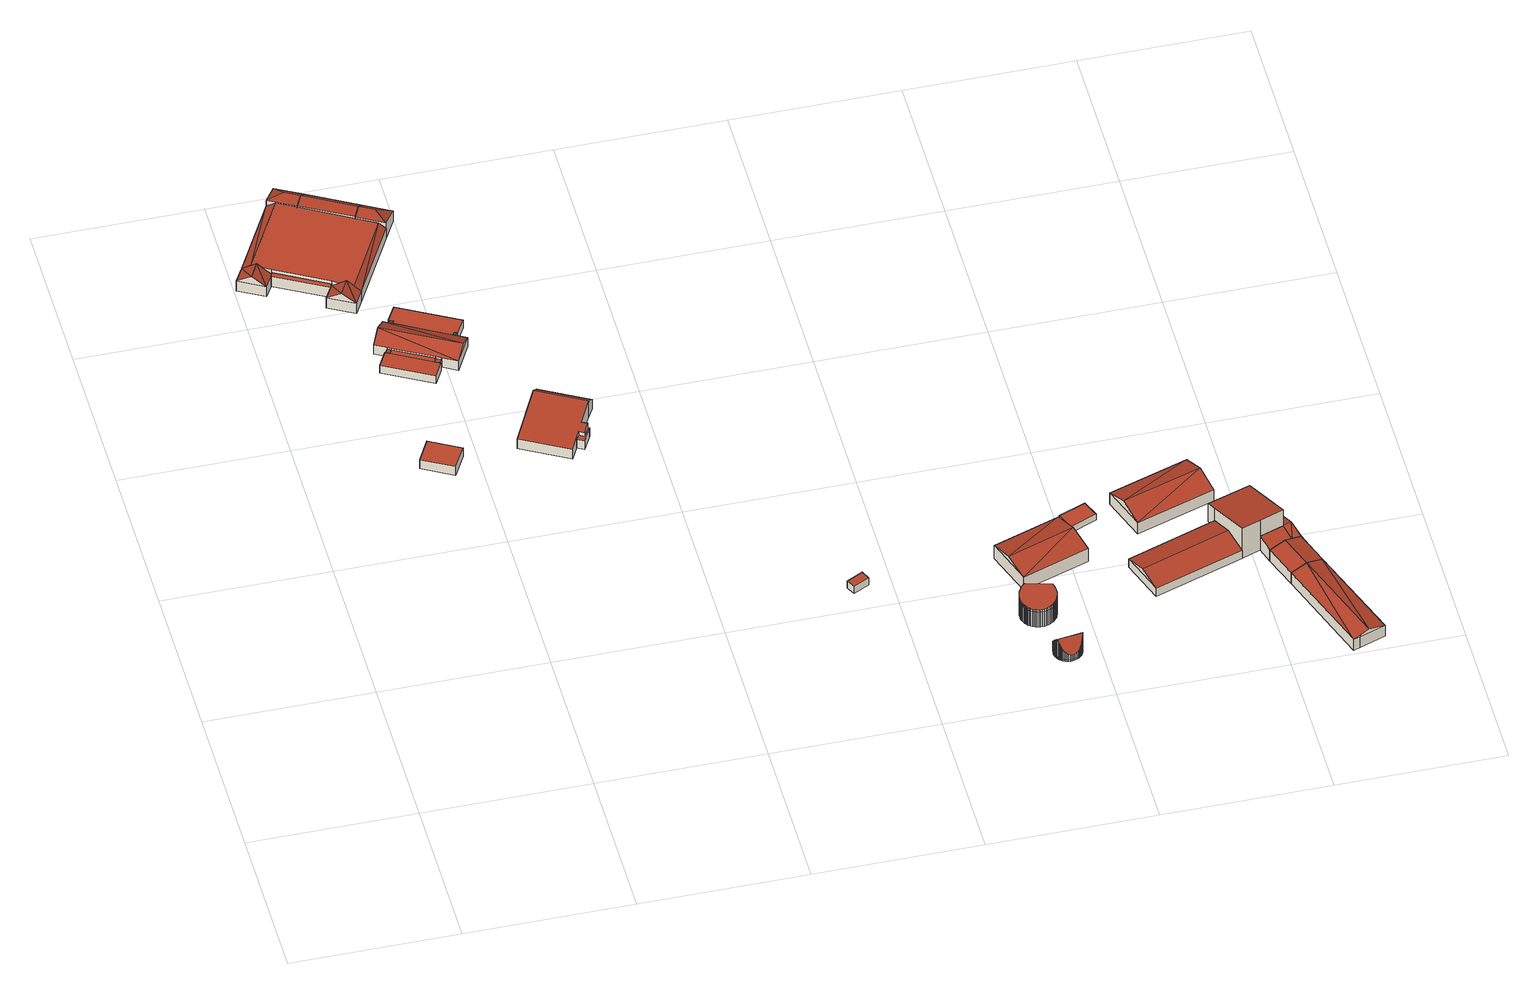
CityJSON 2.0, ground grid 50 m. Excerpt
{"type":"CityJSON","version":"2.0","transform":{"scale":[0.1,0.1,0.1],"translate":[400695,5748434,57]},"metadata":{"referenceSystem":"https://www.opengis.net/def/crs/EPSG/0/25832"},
"CityObjects":{
"building1":{"type":"Building","attributes":{"Gemeindeschluessel":"05515000","Geometrietyp2DReferenz":"3000","function":"31001_3010","roofType":"1000","measuredHeight":3.38},"geometry":[{"type":"Solid","lod":"2","boundaries":[[[[0,1,2,3]],[[4,5,1,0]],[[6,7,5,4]],[[3,2,7,6]],[[4,0,3,6]],[[1,5,7,2]]]],"semantics":{"surfaces":[{"type":"WallSurface"},{"type":"RoofSurface"},{"type":"GroundSurface"}],"values":[[0,0,0,0,1,2]]}}]},
"building2":{"type":"Building","attributes":{"Gemeindeschluessel":"05515000","Geometrietyp2DReferenz":"3000","function":"51009_1610","roofType":"2100","measuredHeight":4.4},"geometry":[{"type":"Solid","lod":"2","boundaries":[[[[8,9,10,11]],[[12,13,9,8]],[[14,15,13,12]],[[11,10,15,14]],[[12,8,11,14]],[[9,13,15,10]]]],"semantics":{"surfaces":[{"type":"WallSurface"},{"type":"RoofSurface"},{"type":"GroundSurface"}],"values":[[0,0,0,0,1,2]]}}]},
"building3":{"type":"Building","attributes":{"Gemeindeschluessel":"05515000","Geometrietyp2DReferenz":"3000","function":"51009_1610","roofType":"2100","measuredHeight":2.94},"geometry":[{"type":"Solid","lod":"2","boundaries":[[[[16,17,18,19]],[[20,21,17,16]],[[22,23,21,20]],[[19,18,23,22]],[[20,16,19,22]],[[17,21,23,18]]]],"semantics":{"surfaces":[{"type":"WallSurface"},{"type":"RoofSurface"},{"type":"GroundSurface"}],"values":[[0,0,0,0,1,2]]}}]},
"building4":{"type":"Building","attributes":{"name":"Maßregelvollzugsklinik","Gemeindeschluessel":"05515000","Geometrietyp2DReferenz":"3000","function":"31001_3075"},"children":["building4-1","building4-2","building4-3","building4-4","building4-5"]},
"building4-1":{"type":"BuildingPart","attributes":{"roofType":"9999","measuredHeight":5.7},"parents":["building4"],"geometry":[{"type":"Solid","lod":"2","boundaries":[[[[24,25,26,27]],[[28,29,30,31]],[[32,9,13,33]],[[34,35,36,37]],[[38,34,39]],[[37,40,39,34]],[[28,31,41]],[[42,28,41,43]],[[44,38,39,45,46,47,48,43,41,49]],[[47,46,32,33]],[[44,49,24,27]],[[26,25,30,29,13,9,36,35]],[[35,34,27,26]],[[25,24,31,30]],[[13,29,28,33]],[[36,9,32,37]],[[47,33,48]],[[48,33,28,42,43]],[[46,45,32]],[[45,39,40,37,32]],[[49,41,31,24]],[[44,27,34,38]]]],"semantics":{"surfaces":[{"type":"WallSurface"},{"type":"RoofSurface"},{"type":"GroundSurface"},{"type":"ClosureSurface"}],"values":[[0,0,0,0,1,1,1,1,1,0,0,2,3,3,3,3,0,3,0,3,3,3]]}}]},
"building4-2":{"type":"BuildingPart","attributes":{"roofType":"3100","measuredHeight":6.76},"parents":["building4"],"geometry":[{"type":"Solid","lod":"2","boundaries":[[[[11,10,9,32]],[[50,51,10,11]],[[52,53,51,50]],[[37,36,53,52]],[[54,40,37,55]],[[37,52,55]],[[11,32,45,54,50]],[[55,50,54]],[[55,52,50]],[[9,10,51,53,36]],[[36,37,32,9]],[[54,45,39,40]],[[40,39,45,32,37]]]],"semantics":{"surfaces":[{"type":"WallSurface"},{"type":"RoofSurface"},{"type":"GroundSurface"},{"type":"ClosureSurface"}],"values":[[0,0,0,0,1,1,1,1,0,2,3,0,3]]}}]},
"building4-3":{"type":"BuildingPart","attributes":{"roofType":"5000","measuredHeight":6.61},"parents":["building4"],"geometry":[{"type":"Solid","lod":"2","boundaries":[[[[56,57,35,34,58]],[[59,60,57,56]],[[61,44,27,26,60,59]],[[58,62,56]],[[59,63,61]],[[61,63,62,58]],[[56,62,63,59]],[[35,57,60,26]],[[38,44,61,58,34]],[[35,26,27,34]],[[27,44,38,34]]]],"semantics":{"surfaces":[{"type":"WallSurface"},{"type":"RoofSurface"},{"type":"GroundSurface"},{"type":"ClosureSurface"}],"values":[[0,0,0,1,0,1,1,2,0,3,3]]}}]},
"building4-4":{"type":"BuildingPart","attributes":{"roofType":"3100","measuredHeight":6.75},"parents":["building4"],"geometry":[{"type":"Solid","lod":"2","boundaries":[[[[64,65,66,67]],[[14,15,65,64]],[[33,13,15,14]],[[67,66,29,28]],[[67,28,42,68]],[[67,68,69]],[[68,48,33,69]],[[14,64,69,33]],[[69,64,67]],[[65,15,13,29,66]],[[13,33,28,29]],[[68,42,43,48]],[[48,43,42,28,33]]]],"semantics":{"surfaces":[{"type":"WallSurface"},{"type":"RoofSurface"},{"type":"GroundSurface"},{"type":"ClosureSurface"}],"values":[[0,0,0,0,1,1,1,1,0,2,3,0,3]]}}]},
"building4-5":{"type":"BuildingPart","attributes":{"roofType":"5000","measuredHeight":6.62},"parents":["building4"],"geometry":[{"type":"Solid","lod":"2","boundaries":[[[[70,71,72,73]],[[74,31,30,71,70]],[[73,72,25,24,49,75]],[[70,76,74]],[[75,77,73]],[[73,77,76,70]],[[74,76,77,75]],[[71,30,25,72]],[[41,31,74,75,49]],[[25,30,31,24]],[[31,41,49,24]]]],"semantics":{"surfaces":[{"type":"WallSurface"},{"type":"RoofSurface"},{"type":"GroundSurface"},{"type":"ClosureSurface"}],"values":[[0,0,0,1,0,1,1,2,0,3,3]]}}]},
"building5":{"type":"Building","attributes":{"Gemeindeschluessel":"05515000","Geometrietyp2DReferenz":"3000","function":"51009_1610","roofType":"2100","measuredHeight":3.08},"geometry":[{"type":"Solid","lod":"2","boundaries":[[[[78,79,80,81]],[[82,83,79,78]],[[84,85,83,82]],[[81,80,85,84]],[[82,78,81,84]],[[79,83,85,80]]]],"semantics":{"surfaces":[{"type":"WallSurface"},{"type":"RoofSurface"},{"type":"GroundSurface"}],"values":[[0,0,0,0,1,2]]}}]},
"building6":{"type":"Building","attributes":{"Gemeindeschluessel":"05515000","Geometrietyp2DReferenz":"3000","function":"31001_3050"},"children":["building6-1","building6-2","building6-3","building6-4"]},
"building6-1":{"type":"BuildingPart","attributes":{"roofType":"1000","measuredHeight":2.98},"parents":["building6"],"geometry":[{"type":"Solid","lod":"2","boundaries":[[[[86,87,88,89]],[[90,23,87,86]],[[20,21,23,90]],[[91,92,93,94]],[[95,96,92,91]],[[97,98,96,95]],[[89,88,98,97]],[[95,91,94,20,90,86,89,97]],[[87,23,21,93,92,96,98,88]],[[93,21,20,94]]]],"semantics":{"surfaces":[{"type":"WallSurface"},{"type":"RoofSurface"},{"type":"GroundSurface"},{"type":"ClosureSurface"}],"values":[[0,0,0,0,0,0,0,1,2,3]]}}]},
"building6-2":{"type":"BuildingPart","attributes":{"roofType":"1000","measuredHeight":2.97},"parents":["building6"],"geometry":[{"type":"Solid","lod":"2","boundaries":[[[[16,17,21,20]],[[94,93,99,100]],[[100,16,20,94]],[[17,99,93,21]],[[17,16,100,99]],[[93,94,20,21]]]],"semantics":{"surfaces":[{"type":"WallSurface"},{"type":"RoofSurface"},{"type":"GroundSurface"},{"type":"ClosureSurface"}],"values":[[0,0,1,2,3,3]]}}]},
"building6-3":{"type":"BuildingPart","attributes":{"roofType":"1000","measuredHeight":3.02},"parents":["building6"],"geometry":[{"type":"Solid","lod":"2","boundaries":[[[[101,102,103,104]],[[105,106,102,101]],[[107,108,106,105]],[[109,110,108,107]],[[111,83,85,112]],[[113,79,83,111]],[[114,115,79,113]],[[116,117,115,114]],[[104,103,117,116]],[[114,113,111,112,109,107,105,101,104,116]],[[102,106,108,110,85,83,79,115,117,103]],[[110,109,112,85]]]],"semantics":{"surfaces":[{"type":"WallSurface"},{"type":"RoofSurface"},{"type":"GroundSurface"},{"type":"ClosureSurface"}],"values":[[0,0,0,0,0,0,0,0,0,1,2,3]]}}]},
"building6-4":{"type":"BuildingPart","attributes":{"roofType":"3100","measuredHeight":5.76},"parents":["building6"],"geometry":[{"type":"Solid","lod":"2","boundaries":[[[[118,112,85,80,119]],[[120,121,110,109,122]],[[123,124,121,120]],[[125,126,124,123]],[[127,128,126,125]],[[129,100,99,128,127]],[[130,18,17,16,131]],[[132,133,18,130]],[[134,135,133,132]],[[119,80,135,134]],[[136,123,120,122,118,119,134]],[[134,137,136]],[[125,136,137]],[[137,132,130,131,129,127,125]],[[136,125,123]],[[134,132,137]],[[85,110,121,124,126,128,99,17,18,133,135,80]],[[112,118,122,109]],[[110,85,112,109]],[[100,129,131,16]],[[17,99,100,16]]]],"semantics":{"surfaces":[{"type":"WallSurface"},{"type":"RoofSurface"},{"type":"GroundSurface"},{"type":"ClosureSurface"}],"values":[[0,0,0,0,0,0,0,0,0,0,1,1,1,1,0,0,2,0,3,0,3]]}}]},
"building7":{"type":"Building","attributes":{"Gemeindeschluessel":"05515000","Geometrietyp2DReferenz":"3000","function":"51009_1610","roofType":"2100","measuredHeight":2.95},"geometry":[{"type":"Solid","lod":"2","boundaries":[[[[94,93,92,138]],[[100,99,93,94]],[[139,128,99,100]],[[138,92,128,139]],[[100,94,138,139]],[[93,99,128,92]]]],"semantics":{"surfaces":[{"type":"WallSurface"},{"type":"RoofSurface"},{"type":"GroundSurface"}],"values":[[0,0,0,0,1,2]]}}]},
"building8":{"type":"Building","attributes":{"Gemeindeschluessel":"05515000","Geometrietyp2DReferenz":"3000","function":"51009_1610","roofType":"3100","measuredHeight":6.61},"geometry":[{"type":"Solid","lod":"2","boundaries":[[[[140,26,25,141]],[[59,60,26,140]],[[73,72,60,59]],[[141,25,72,73]],[[140,63,59]],[[73,77,141]],[[141,77,63,140]],[[59,63,77,73]],[[26,60,72,25]]]],"semantics":{"surfaces":[{"type":"WallSurface"},{"type":"RoofSurface"},{"type":"GroundSurface"}],"values":[[0,0,0,0,0,0,1,1,2]]}}]},
"building9":{"type":"Building","attributes":{"Gemeindeschluessel":"05515000","Geometrietyp2DReferenz":"3000","function":"51009_1610","roofType":"1000","measuredHeight":3.14},"geometry":[{"type":"Solid","lod":"2","boundaries":[[[[142,121,106,143]],[[144,110,121,142]],[[145,108,110,144]],[[143,106,108,145]],[[144,142,143,145]],[[121,110,108,106]]]],"semantics":{"surfaces":[{"type":"WallSurface"},{"type":"RoofSurface"},{"type":"GroundSurface"}],"values":[[0,0,0,0,1,2]]}}]},
"building10":{"type":"Building","attributes":{"Gemeindeschluessel":"05515000","Geometrietyp2DReferenz":"3000","function":"31001_3050","roofType":"3100","measuredHeight":6.17},"address":[{"country":"Germany","locality":"Münster","thoroughfareNumber":"60","thoroughfareName":"Alexianerweg"}],"geometry":[{"type":"Solid","lod":"2","boundaries":[[[[146,147,148,149]],[[150,151,147,146]],[[152,153,151,150]],[[154,155,153,152]],[[156,157,155,154]],[[158,159,157,156]],[[160,161,159,158]],[[162,163,161,160]],[[164,165,163,162]],[[166,167,165,164]],[[149,148,167,166]],[[160,158,156,162]],[[154,152,150,146,149,166,164,162,156]],[[147,151,153,155,157,159,161,163,165,167,148]]]],"semantics":{"surfaces":[{"type":"WallSurface"},{"type":"RoofSurface"},{"type":"GroundSurface"}],"values":[[0,0,0,0,0,0,0,0,0,0,0,1,1,2]]}}]},
"building11":{"type":"Building","attributes":{"Gemeindeschluessel":"05515000","Geometrietyp2DReferenz":"3000","function":"51009_1610","roofType":"1000","measuredHeight":3.14},"geometry":[{"type":"Solid","lod":"2","boundaries":[[[[168,169,170,171]],[[172,173,169,168]],[[174,175,173,172]],[[176,177,175,174]],[[178,179,177,176]],[[171,170,179,178]],[[176,174,172,168,171,178]],[[169,173,175,177,179,170]]]],"semantics":{"surfaces":[{"type":"WallSurface"},{"type":"RoofSurface"},{"type":"GroundSurface"}],"values":[[0,0,0,0,0,0,1,2]]}}]},
"building12":{"type":"Building","attributes":{"Gemeindeschluessel":"05515000","Geometrietyp2DReferenz":"3000","function":"31001_2500","roofType":"1000","measuredHeight":2.64},"address":[{"country":"Germany","locality":"Münster","thoroughfareNumber":"52a","thoroughfareName":"Alexianerweg"}],"geometry":[{"type":"Solid","lod":"2","boundaries":[[[[180,181,182,183]],[[184,185,181,180]],[[186,187,185,184]],[[183,182,187,186]],[[184,180,183,186]],[[181,185,187,182]]]],"semantics":{"surfaces":[{"type":"WallSurface"},{"type":"RoofSurface"},{"type":"GroundSurface"}],"values":[[0,0,0,0,1,2]]}}]},
"building13":{"type":"Building","attributes":{"Gemeindeschluessel":"05515000","Geometrietyp2DReferenz":"3000","function":"51003_1201","roofType":"5000","measuredHeight":7.41},"geometry":[{"type":"Solid","lod":"2","boundaries":[[[[188,189,190,191]],[[192,193,189,188]],[[194,195,193,192]],[[196,197,195,194]],[[198,199,197,196]],[[200,201,199,198]],[[202,203,201,200]],[[204,205,203,202]],[[206,207,205,204]],[[208,209,207,206]],[[210,211,209,208]],[[212,213,211,210]],[[214,215,213,212]],[[216,217,215,214]],[[218,219,217,216]],[[220,221,219,218]],[[222,223,221,220]],[[224,225,223,222]],[[226,227,225,224]],[[228,229,227,226]],[[230,231,229,228]],[[232,233,231,230]],[[234,235,233,232]],[[236,237,235,234]],[[238,239,237,236]],[[240,241,239,238]],[[242,243,241,240]],[[244,245,243,242]],[[246,247,245,244]],[[248,249,247,246]],[[250,251,249,248]],[[252,253,251,250]],[[254,255,253,252]],[[256,257,255,254]],[[258,259,257,256]],[[260,261,259,258]],[[262,263,261,260]],[[264,265,263,262]],[[266,267,265,264]],[[268,269,267,266]],[[270,271,269,268]],[[272,273,271,270]],[[274,275,273,272]],[[276,277,275,274]],[[278,279,277,276]],[[280,281,279,278]],[[282,283,281,280]],[[284,285,283,282]],[[286,287,285,284]],[[288,289,287,286]],[[290,291,289,288]],[[292,293,291,290]],[[294,295,293,292]],[[296,297,295,294]],[[298,299,297,296]],[[300,301,299,298]],[[302,303,301,300]],[[304,305,303,302]],[[306,307,305,304]],[[308,309,307,306]],[[310,311,309,308]],[[312,313,311,310]],[[314,315,313,312]],[[316,317,315,314]],[[318,319,317,316]],[[191,190,319,318]],[[320,321,322,323,324,325,326,327,328,329,330,331,332,333,334,335,336,337,338,339,340,341,342]],[[343,344,345,346,347,348,349,350,351,352,353,354,355,356,357,358,359,360,361,362,224,363,364,365,366,367,368,369,370,371,372,373,374,375,376,377,378,379,380,381,382,321,320,383,384]],[[384,383,268,266]],[[383,320,270,268]],[[322,321,314,312]],[[321,382,316,314]],[[382,381,318,316]],[[381,380,191,318]],[[380,379,188,191]],[[379,378,192,188]],[[378,377,194,192]],[[377,376,196,194]],[[376,375,198,196]],[[375,374,200,198]],[[374,373,202,200]],[[373,372,204,202]],[[372,371,206,204]],[[371,370,208,206]],[[370,369,210,208]],[[369,368,212,210]],[[368,367,214,212]],[[367,366,216,214]],[[366,365,218,216]],[[365,364,220,218]],[[364,363,222,220]],[[363,224,222]],[[362,361,228,226]],[[362,226,224]],[[361,360,230,228]],[[360,359,232,230]],[[359,358,234,232]],[[358,357,236,234]],[[357,356,238,236]],[[356,355,240,238]],[[355,354,242,240]],[[354,353,244,242]],[[353,352,246,244]],[[352,351,248,246]],[[351,350,250,248]],[[350,349,252,250]],[[349,348,254,252]],[[348,347,256,254]],[[347,346,258,256]],[[346,345,260,258]],[[345,344,262,260]],[[344,343,264,262]],[[343,384,266,264]],[[341,340,276,274]],[[342,341,274,272]],[[340,339,278,276]],[[339,338,280,278]],[[338,337,282,280]],[[337,336,284,282]],[[336,335,286,284]],[[335,334,288,286]],[[334,333,290,288]],[[333,332,292,290]],[[332,331,294,292]],[[331,330,296,294]],[[330,329,298,296]],[[329,328,300,298]],[[328,327,302,300]],[[327,326,304,302]],[[326,325,306,304]],[[325,324,308,306]],[[324,323,310,308]],[[323,322,312,310]],[[320,342,272,270]],[[189,193,195,197,199,201,203,205,207,209,211,213,215,217,219,221,223,225,227,229,231,233,235,237,239,241,243,245,247,249,251,253,255,257,259,261,263,265,267,269,271,273,275,277,279,281,283,285,287,289,291,293,295,297,299,301,303,305,307,309,311,313,315,317,319,190]]]],"semantics":{"surfaces":[{"type":"WallSurface"},{"type":"RoofSurface"},{"type":"GroundSurface"}],"values":[[0,0,0,0,0,0,0,0,0,0,0,0,0,0,0,0,0,0,0,0,0,0,0,0,0,0,0,0,0,0,0,0,0,0,0,0,0,0,0,0,0,0,0,0,0,0,0,0,0,0,0,0,0,0,0,0,0,0,0,0,0,0,0,0,0,0,1,1,0,0,0,0,0,0,0,0,0,0,0,0,0,0,0,0,0,0,0,0,0,0,0,0,0,0,0,0,0,0,0,0,0,0,0,0,0,0,0,0,0,0,0,0,0,0,0,0,0,0,0,0,0,0,0,0,0,0,0,0,0,0,0,0,0,0,2]]}}]},
"building14":{"type":"Building","attributes":{"Gemeindeschluessel":"05515000","Geometrietyp2DReferenz":"3000","function":"51003_1201","roofType":"5000","measuredHeight":8.2},"geometry":[{"type":"Solid","lod":"2","boundaries":[[[[385,386,387,388]],[[389,390,386,385]],[[391,392,390,389]],[[393,394,392,391]],[[395,396,394,393]],[[397,398,396,395]],[[399,400,398,397]],[[401,402,400,399]],[[403,404,402,401]],[[405,406,404,403]],[[407,408,406,405]],[[409,410,408,407]],[[411,412,410,409]],[[413,414,412,411]],[[415,416,414,413]],[[417,418,416,415]],[[419,420,418,417]],[[421,422,420,419]],[[423,424,422,421]],[[425,426,424,423]],[[427,428,426,425]],[[429,430,428,427]],[[431,432,430,429]],[[433,434,432,431]],[[435,436,434,433]],[[437,438,436,435]],[[439,440,438,437]],[[441,442,440,439]],[[443,444,442,441]],[[445,446,444,443]],[[447,448,446,445]],[[449,450,448,447]],[[451,452,450,449]],[[453,454,452,451]],[[455,456,454,453]],[[457,458,456,455]],[[459,460,458,457]],[[461,462,460,459]],[[463,464,462,461]],[[465,466,464,463]],[[467,468,466,465]],[[469,470,468,467]],[[471,472,470,469]],[[473,474,472,471]],[[475,476,474,473]],[[477,478,476,475]],[[479,480,478,477]],[[481,482,480,479]],[[483,484,482,481]],[[485,486,484,483]],[[487,488,486,485]],[[489,490,488,487]],[[491,492,490,489]],[[493,494,492,491]],[[495,496,494,493]],[[497,498,496,495]],[[499,500,498,497]],[[501,502,500,499]],[[503,504,502,501]],[[505,506,504,503]],[[507,508,506,505]],[[509,510,508,507]],[[511,512,510,509]],[[513,514,512,511]],[[515,516,514,513]],[[517,518,516,515]],[[519,520,518,517]],[[521,522,520,519]],[[523,524,522,521]],[[525,526,524,523]],[[527,528,526,525]],[[529,530,528,527]],[[531,532,530,529]],[[388,387,532,531]],[[533,534,535,536,537,538,539,540,541,542,543,544,545,546,547,548,549,550,551,552,553,554,555,556,557,558,559,560,561,562,563,564,565,566,567,568,569,570,571,572,573,574,575,576,577,578,579,580,581,582,583,584,585,586,587,588,589]],[[590,591,592,593,594,595,596,597,435,433,431,598,599,600,601,602,603,541,540,604,605]],[[605,604,455,453]],[[604,540,539,457,455]],[[542,541,603,419,417]],[[603,602,421,419]],[[602,601,423,421]],[[601,600,425,423]],[[600,599,427,425]],[[599,598,429,427]],[[598,431,429]],[[597,437,435]],[[597,596,439,437]],[[596,595,441,439]],[[595,594,443,441]],[[594,593,445,443]],[[593,592,447,445]],[[592,591,449,447]],[[591,590,451,449]],[[590,605,453,451]],[[588,587,475,473]],[[589,588,473,471]],[[587,586,477,475]],[[586,585,479,477]],[[585,584,481,479]],[[584,583,483,481]],[[583,582,485,483]],[[582,581,487,485]],[[581,580,489,487]],[[580,579,491,489]],[[579,578,493,491]],[[578,577,495,493]],[[577,576,497,495]],[[576,575,499,497]],[[575,574,501,499]],[[574,573,503,501]],[[573,572,505,503]],[[572,571,507,505]],[[571,570,509,507]],[[570,569,511,509]],[[569,568,513,511]],[[568,567,515,513]],[[567,566,517,515]],[[566,565,519,517]],[[565,564,521,519]],[[564,563,523,521]],[[563,562,525,523]],[[562,561,527,525]],[[561,560,529,527]],[[560,559,531,529]],[[559,558,388,531]],[[558,557,385,388]],[[557,556,389,385]],[[556,555,391,389]],[[555,554,393,391]],[[554,553,395,393]],[[553,552,397,395]],[[552,551,399,397]],[[551,550,401,399]],[[550,549,403,401]],[[549,548,405,403]],[[548,547,407,405]],[[547,546,409,407]],[[546,545,411,409]],[[545,544,413,411]],[[544,543,415,413]],[[543,542,417,415]],[[539,538,459,457]],[[538,537,461,459]],[[537,536,463,461]],[[536,535,465,463]],[[535,534,467,465]],[[534,533,469,467]],[[533,589,471,469]],[[386,390,392,394,396,398,400,402,404,406,408,410,412,414,416,418,420,422,424,426,428,430,432,434,436,438,440,442,444,446,448,450,452,454,456,458,460,462,464,466,468,470,472,474,476,478,480,482,484,486,488,490,492,494,496,498,500,502,504,506,508,510,512,514,516,518,520,522,524,526,528,530,532,387]]]],"semantics":{"surfaces":[{"type":"WallSurface"},{"type":"RoofSurface"},{"type":"GroundSurface"}],"values":[[0,0,0,0,0,0,0,0,0,0,0,0,0,0,0,0,0,0,0,0,0,0,0,0,0,0,0,0,0,0,0,0,0,0,0,0,0,0,0,0,0,0,0,0,0,0,0,0,0,0,0,0,0,0,0,0,0,0,0,0,0,0,0,0,0,0,0,0,0,0,0,0,0,0,1,1,0,0,0,0,0,0,0,0,0,0,0,0,0,0,0,0,0,0,0,0,0,0,0,0,0,0,0,0,0,0,0,0,0,0,0,0,0,0,0,0,0,0,0,0,0,0,0,0,0,0,0,0,0,0,0,0,0,0,0,0,0,0,0,0,0,0,0,0,0,0,0,0,2]]}}]},
"building15":{"type":"Building","attributes":{"Gemeindeschluessel":"05515000","Geometrietyp2DReferenz":"3000","function":"31001_2700","roofType":"3100","measuredHeight":6.9},"geometry":[{"type":"Solid","lod":"2","boundaries":[[[[606,607,608,609]],[[610,611,607,606]],[[612,613,611,610]],[[609,608,613,612]],[[606,614,610]],[[612,615,609]],[[606,609,615]],[[615,614,606]],[[614,615,612]],[[612,610,614]],[[607,611,613,608]]]],"semantics":{"surfaces":[{"type":"WallSurface"},{"type":"RoofSurface"},{"type":"GroundSurface"}],"values":[[0,0,0,0,0,0,1,1,1,1,2]]}}]},
"building16":{"type":"Building","attributes":{"Gemeindeschluessel":"05515000","Geometrietyp2DReferenz":"3000","function":"31001_2700","roofType":"1000","measuredHeight":2.37},"geometry":[{"type":"Solid","lod":"2","boundaries":[[[[616,617,618,619]],[[620,621,617,616]],[[622,623,621,620]],[[619,618,623,622]],[[620,616,619,622]],[[617,621,623,618]]]],"semantics":{"surfaces":[{"type":"WallSurface"},{"type":"RoofSurface"},{"type":"GroundSurface"}],"values":[[0,0,0,0,1,2]]}}]},
"building17":{"type":"Building","attributes":{"Gemeindeschluessel":"05515000","Geometrietyp2DReferenz":"3000","function":"31001_2700","roofType":"3100","measuredHeight":4.96},"geometry":[{"type":"Solid","lod":"2","boundaries":[[[[624,625,626,627]],[[628,629,625,624]],[[630,631,629,628]],[[627,626,631,630]],[[624,632,628]],[[630,633,627]],[[627,633,632,624]],[[628,632,633,630]],[[625,629,631,626]]]],"semantics":{"surfaces":[{"type":"WallSurface"},{"type":"RoofSurface"},{"type":"GroundSurface"}],"values":[[0,0,0,0,0,0,1,1,2]]}}]},
"building18":{"type":"Building","attributes":{"Gemeindeschluessel":"05515000","Geometrietyp2DReferenz":"3000","function":"31001_2500","roofType":"3100","measuredHeight":6.89},"address":[{"country":"Germany","locality":"Münster","thoroughfareNumber":"52","thoroughfareName":"Alexianerweg"}],"geometry":[{"type":"Solid","lod":"2","boundaries":[[[[634,635,636,637]],[[638,639,635,634]],[[640,641,639,638]],[[637,636,641,640]],[[634,642,638]],[[640,643,637]],[[634,637,643]],[[643,642,634]],[[642,643,640]],[[640,638,642]],[[635,639,641,636]]]],"semantics":{"surfaces":[{"type":"WallSurface"},{"type":"RoofSurface"},{"type":"GroundSurface"}],"values":[[0,0,0,0,0,0,1,1,1,1,2]]}}]},
"building19":{"type":"Building","attributes":{"Gemeindeschluessel":"05515000","Geometrietyp2DReferenz":"3000","function":"31001_2700"},"children":["building19-1","building19-2","building19-3"]},
"building19-1":{"type":"BuildingPart","attributes":{"roofType":"2100","measuredHeight":11.5},"parents":["building19"],"geometry":[{"type":"Solid","lod":"2","boundaries":[[[[644,626,645,646,647]],[[648,631,626,644]],[[649,650,631,648]],[[651,652,650,649]],[[653,654,655,652,651]],[[649,648,644,647,656,653,651]],[[657,645,626,631,650,652,655]],[[654,653,656,658]],[[655,654,659,657]],[[654,658,659]],[[658,656,647,646]],[[645,657,659,658,646]]]],"semantics":{"surfaces":[{"type":"WallSurface"},{"type":"RoofSurface"},{"type":"GroundSurface"},{"type":"ClosureSurface"}],"values":[[0,0,0,0,0,1,2,0,3,3,0,3]]}}]},
"building19-2":{"type":"BuildingPart","attributes":{"roofType":"3100","measuredHeight":5.42},"parents":["building19"],"geometry":[{"type":"Solid","lod":"2","boundaries":[[[[660,661,655,654]],[[662,663,661,660]],[[664,665,663,662]],[[660,666,662]],[[658,666,660]],[[660,654,658]],[[664,662,666]],[[666,658,667,664]],[[661,663,665,657,655]],[[657,659,654,655]],[[665,664,668,659,657]],[[668,664,667]],[[659,658,654]],[[659,668,667,658]]]],"semantics":{"surfaces":[{"type":"WallSurface"},{"type":"RoofSurface"},{"type":"GroundSurface"},{"type":"ClosureSurface"}],"values":[[0,0,0,0,1,1,1,1,2,3,3,0,3,3]]}}]},
"building19-3":{"type":"BuildingPart","attributes":{"roofType":"2100","measuredHeight":5.44},"parents":["building19"],"geometry":[{"type":"Solid","lod":"2","boundaries":[[[[646,645,669,670]],[[670,669,665,664]],[[668,667,658,646,670,664]],[[645,657,665,669]],[[659,657,645,646,658]],[[659,668,664,665,657]],[[659,658,667,668]]]],"semantics":{"surfaces":[{"type":"WallSurface"},{"type":"RoofSurface"},{"type":"GroundSurface"},{"type":"ClosureSurface"}],"values":[[0,0,1,2,3,3,3]]}}]},
"building20":{"type":"Building","attributes":{"Gemeindeschluessel":"05515000","Geometrietyp2DReferenz":"3000","function":"31001_2700","roofType":"3100","measuredHeight":5.39},"geometry":[{"type":"Solid","lod":"2","boundaries":[[[[662,663,671,672]],[[673,674,663,662]],[[675,676,674,673]],[[677,678,676,675]],[[679,680,678,677]],[[670,669,680,679]],[[672,671,669,670]],[[675,673,662,672,677]],[[670,679,677,672]],[[663,674,676,678,680,669,671]]]],"semantics":{"surfaces":[{"type":"WallSurface"},{"type":"RoofSurface"},{"type":"GroundSurface"}],"values":[[0,0,0,0,0,0,0,1,1,2]]}}]},
"building21":{"type":"Building","attributes":{"Gemeindeschluessel":"05515000","Geometrietyp2DReferenz":"3000","function":"31001_2700","roofType":"3100","measuredHeight":5.41},"geometry":[{"type":"Solid","lod":"2","boundaries":[[[[681,682,683,684]],[[685,686,682,681]],[[679,680,686,685]],[[675,676,680,679]],[[684,683,676,675]],[[684,675,687]],[[677,687,675]],[[688,687,677,685]],[[677,679,685]],[[688,685,681]],[[687,688,681,684]],[[675,679,677]],[[682,686,680,676,683]]]],"semantics":{"surfaces":[{"type":"WallSurface"},{"type":"RoofSurface"},{"type":"GroundSurface"}],"values":[[0,0,0,0,0,1,1,1,1,0,0,0,2]]}}]}
},
"vertices":[
[418,1275,63],[418,1275,29],[456,1343,29],[456,1343,63],[327,1325,63],[327,1325,29],[365,1394,63],[365,1394,29],
[105,2146,72],[105,2146,28],[101,2137,28],[101,2137,66],[256,2062,72],[256,2062,28],[251,2054,66],[251,2054,28],
[358,1779,57],[358,1779,28],[347,1785,28],[347,1785,58],[350,1767,57],[350,1767,28],[340,1772,58],[340,1772,28],
[380,2291,66],[380,2291,28],[234,2372,28],[234,2372,66],[332,2020,66],[332,2020,28],[458,2247,28],[458,2247,66],[105,2146,66],[256,2062,66],[155,2415,66],[155,2415,28],[29,2188,28],[29,2188,66],[180,2402,85],[54,2175,85],[39,2183,74],[439,2258,81],[326,2023,71],[313,2030,81],[234,2372,84],[81,2159,84],[105,2146,84],[256,2062,82],[275,2051,81],[380,2291,82],
[79,2099,66],[79,2099,28],[3,2142,66],[3,2142,28],[67,2167,95],[41,2121,95],
[191,2479,66],[191,2479,28],[155,2415,88],[269,2436,66],[269,2436,28],[234,2372,88],[209,2427,94],[251,2404,94],
[230,2016,66],[230,2016,28],[306,1974,28],[306,1974,66],[294,2041,95],[268,1995,95],
[494,2311,66],[494,2311,28],[415,2355,28],[415,2355,66],[458,2247,88],[380,2291,88],[439,2300,94],[397,2323,94],
[381,1895,57],[381,1895,28],[373,1883,28],[373,1883,59],[391,1889,57],[391,1889,28],[384,1877,59],[384,1877,28],
[338,1774,57],[338,1774,28],[311,1726,28],[311,1726,57],[340,1772,57],[478,1696,57],[478,1696,28],[463,1704,28],[463,1704,57],[480,1694,57],[480,1694,28],[454,1647,57],[454,1647,28],
[470,1717,28],[470,1717,57],
[553,1799,58],[553,1799,28],[580,1847,28],[580,1847,58],[551,1801,58],[551,1801,28],[544,1804,58],[544,1804,28],[537,1791,58],[537,1791,28],[391,1889,58],[384,1877,58],[381,1895,58],[378,1897,58],[378,1897,28],[405,1944,58],[405,1944,28],
[384,1877,63],[373,1883,63],[543,1788,63],[543,1788,28],[537,1791,63],[575,1770,63],[575,1770,28],[528,1684,63],[528,1684,28],[485,1708,63],[485,1708,28],[470,1717,63],[347,1785,63],[358,1779,63],[313,1805,63],[313,1805,28],[360,1890,63],[360,1890,28],[552,1727,85],[336,1847,85],
[478,1696,58],[485,1708,58],
[234,2372,89],[380,2291,89],
[543,1788,59],[551,1801,59],[537,1791,59],[544,1804,59],
[782,1322,70],[782,1322,25],[797,1314,25],[797,1314,70],[772,1305,67],[772,1305,25],[751,1266,60],[751,1266,25],[611,1344,60],[611,1344,25],[695,1496,87],[695,1496,25],[712,1526,60],[712,1526,25],[852,1448,60],[852,1448,25],[835,1418,87],[835,1418,25],[798,1352,75],[798,1352,25],[814,1344,75],[814,1344,25],
[772,1305,58],[772,1305,26],[792,1294,26],[792,1294,58],[782,1322,58],[782,1322,26],[797,1314,58],[797,1314,26],[814,1344,58],[814,1344,26],[818,1341,58],[818,1341,26],
[1384,558,47],[1384,558,20],[1432,581,20],[1432,581,47],[1371,584,47],[1371,584,20],[1420,608,47],[1420,608,20],
[1869,183,19],[1869,183,13],[1870,180,13],[1870,180,19],[1868,186,19],[1868,186,13],[1867,189,19],[1867,189,13],[1866,192,19],[1866,192,13],[1866,196,19],[1866,196,13],[1866,200,19],[1866,200,13],[1867,204,19],[1867,204,13],[1867,208,19],[1867,208,13],[1869,212,19],[1869,212,13],[1871,217,19],[1871,217,13],[1873,221,19],[1873,221,13],[1876,225,19],[1876,225,13],[1879,229,19],[1879,229,13],[1883,232,19],[1883,232,13],[1888,235,19],[1888,235,13],[1892,237,19],[1892,237,13],[1897,238,19],[1897,238,13],[1902,239,19],[1902,239,13],[1907,240,19],[1907,240,13],[1912,240,19],[1912,240,13],[1916,239,19],[1916,239,13],[1921,238,19],[1921,238,13],[1925,236,19],[1925,236,13],[1928,234,19],[1928,234,13],[1932,232,19],[1932,232,13],[1934,230,19],[1934,230,13],[1937,228,19],[1937,228,13],[1939,226,19],[1939,226,13],[1941,223,19],[1941,223,13],[1943,221,19],[1943,221,13],[1944,219,19],[1944,219,13],[1945,216,19],[1945,216,13],[1947,214,19],[1947,214,13],[1948,211,19],[1948,211,13],[1949,208,19],[1949,208,13],[1949,205,19],[1949,205,13],[1950,201,19],[1950,201,13],[1950,197,19],[1950,197,13],[1950,193,19],[1950,193,13],[1949,189,19],[1949,189,13],[1948,185,19],[1948,185,13],[1946,180,19],[1946,180,13],[1944,176,19],[1944,176,13],[1941,172,19],[1941,172,13],[1938,168,19],[1938,168,13],[1934,165,19],[1934,165,13],[1930,162,19],[1930,162,13],[1925,160,19],[1925,160,13],[1920,158,19],[1920,158,13],[1915,157,19],[1915,157,13],[1910,156,19],[1910,156,13],[1906,156,19],[1906,156,13],[1901,157,19],[1901,157,13],[1897,158,19],[1897,158,13],[1892,159,19],[1892,159,13],[1889,161,19],[1889,161,13],[1885,163,19],[1885,163,13],[1882,165,19],[1882,165,13],[1880,167,19],[1880,167,13],[1877,169,19],[1877,169,13],[1875,172,19],[1875,172,13],[1874,174,19],[1874,174,13],[1872,176,19],[1872,176,13],[1872,177,19],[1872,177,13],[1871,178,19],[1871,178,13],[1948,185,87],[1872,176,87],[1874,174,83],[1875,172,77],[1877,169,72],[1880,167,67],[1882,165,61],[1885,163,56],[1889,161,51],[1892,159,47],[1897,158,43],[1901,157,40],[1906,156,37],[1910,156,36],[1915,157,36],[1920,158,37],[1925,160,40],[1930,162,44],[1934,165,49],[1938,168,55],[1941,172,62],[1944,176,70],[1946,180,79],[1950,197,74],[1950,201,69],[1949,205,65],[1949,208,61],[1948,211,58],[1947,214,54],[1945,216,51],[1944,219,48],[1943,221,46],[1941,223,43],[1939,226,40],[1937,228,37],[1934,230,34],[1932,232,31],[1928,234,28],[1925,236,26],[1921,238,24],[1916,239,22],[1912,240,20],[1907,240,20],[1897,238,20],[1892,237,21],[1888,235,23],[1883,232,25],[1879,229,29],[1876,225,32],[1873,221,36],[1871,217,41],[1869,212,45],[1867,208,50],[1867,204,55],[1866,200,59],[1866,196,64],[1866,192,68],[1867,189,72],[1868,186,76],[1869,183,79],[1870,180,82],[1871,178,85],[1872,177,86],[1949,189,83],[1950,193,78],
[1815,346,67],[1815,346,10],[1817,343,10],[1817,343,67],[1814,349,67],[1814,349,10],[1813,353,67],[1813,353,10],[1812,356,67],[1812,356,10],[1812,360,67],[1812,360,10],[1812,364,67],[1812,364,10],[1812,369,67],[1812,369,10],[1812,373,67],[1812,373,10],[1813,378,67],[1813,378,10],[1814,383,67],[1814,383,10],[1816,388,67],[1816,388,10],[1819,392,67],[1819,392,10],[1822,397,67],[1822,397,10],[1825,401,67],[1825,401,10],[1829,405,67],[1829,405,10],[1834,409,67],[1834,409,10],[1839,412,67],[1839,412,10],[1844,415,67],[1844,415,10],[1850,417,67],[1850,417,10],[1855,418,67],[1855,418,10],[1861,419,67],[1861,419,10],[1866,419,67],[1866,419,10],[1871,418,67],[1871,418,10],[1876,417,67],[1876,417,10],[1881,416,67],[1881,416,10],[1886,414,67],[1886,414,10],[1890,412,67],[1890,412,10],[1893,410,67],[1893,410,10],[1897,408,67],[1897,408,10],[1900,405,67],[1900,405,10],[1902,403,67],[1902,403,10],[1905,400,67],[1905,400,10],[1907,397,67],[1907,397,10],[1909,395,67],[1909,395,10],[1910,392,67],[1910,392,10],[1912,390,67],[1912,390,10],[1913,387,67],[1913,387,10],[1914,384,67],[1914,384,10],[1915,380,67],[1915,380,10],[1916,377,67],[1916,377,10],[1917,373,67],[1917,373,10],[1917,369,67],[1917,369,10],[1917,364,67],[1917,364,10],[1917,360,67],[1917,360,10],[1916,355,67],[1916,355,10],[1915,350,67],[1915,350,10],[1913,346,67],[1913,346,10],[1911,341,67],[1911,341,10],[1908,336,67],[1908,336,10],[1905,332,67],[1905,332,10],[1901,328,67],[1901,328,10],[1897,324,67],[1897,324,10],[1892,321,67],[1892,321,10],[1887,318,67],[1887,318,10],[1881,316,67],[1881,316,10],[1876,314,67],[1876,314,10],[1870,313,67],[1870,313,10],[1865,313,67],[1865,313,10],[1859,313,67],[1859,313,10],[1854,314,67],[1854,314,10],[1849,315,67],[1849,315,10],[1845,317,67],[1845,317,10],[1841,319,67],[1841,319,10],[1837,321,67],[1837,321,10],[1833,323,67],[1833,323,10],[1830,326,67],[1830,326,10],[1827,328,67],[1827,328,10],[1825,331,67],[1825,331,10],[1823,333,67],[1823,333,10],[1821,336,67],[1821,336,10],[1819,338,67],[1819,338,10],[1819,339,67],[1819,339,10],[1818,340,67],[1818,340,10],[1917,369,88],[1917,373,89],[1916,377,90],[1915,380,90],[1914,384,91],[1913,387,91],[1912,390,92],[1911,391,92],[1836,410,92],[1834,409,92],[1829,405,91],[1825,401,90],[1822,397,89],[1819,392,88],[1816,388,87],[1814,383,86],[1813,378,85],[1812,373,84],[1812,369,83],[1812,364,83],[1812,360,82],[1812,356,81],[1813,353,81],[1814,349,80],[1815,346,80],[1817,343,79],[1818,340,79],[1819,339,79],[1819,338,79],[1821,336,78],[1823,333,78],[1825,331,77],[1827,328,77],[1830,326,77],[1833,323,76],[1837,321,76],[1841,319,76],[1845,317,76],[1849,315,76],[1854,314,76],[1859,313,76],[1865,313,76],[1870,313,76],[1876,314,77],[1881,316,77],[1887,318,78],[1892,321,79],[1897,324,79],[1901,328,80],[1905,332,81],[1908,336,82],[1911,341,83],[1913,346,84],[1915,350,85],[1916,355,86],[1917,360,87],[1917,364,87],[1907,397,84],[1905,400,81],[1902,403,78],[1900,405,76],[1897,408,73],[1893,410,71],[1890,412,69],[1886,414,68],[1866,419,69],[1861,419,71],[1855,418,74],[1850,417,78],[1844,415,82],[1839,412,88],[1910,392,90],[1909,395,87],
[1847,463,64],[1847,463,15],[2049,533,15],[2049,533,64],[1797,607,64],[1797,607,15],[1999,677,64],[1999,677,15],[1822,535,84],[2024,605,84],
[2028,653,41],[2028,653,18],[2109,685,18],[2109,685,41],[2008,704,41],[2008,704,18],[2089,736,41],[2089,736,18],
[2199,350,46],[2199,350,15],[2468,442,15],[2468,442,46],[2153,484,46],[2153,484,15],[2422,577,46],[2422,577,15],[2176,417,65],[2445,510,65],
[2208,604,60],[2208,604,17],[2446,683,17],[2446,683,60],[2162,740,60],[2162,740,17],[2401,819,60],[2401,819,17],[2185,672,86],[2424,751,86],
[2468,442,130],[2524,462,15],[2524,462,70],[2524,462,130],[2422,577,93],[2411,609,84],[2411,609,15],[2541,652,84],[2541,652,15],[2581,534,117],[2581,534,56],[2581,534,15],[2597,487,130],[2597,487,15],[2597,487,70],[2597,487,56],
[2606,543,56],[2606,543,15],[2638,448,56],[2638,448,15],[2612,439,56],[2612,439,15],[2622,496,70],[2603,467,64],[2612,440,56],
[2540,414,15],[2540,414,56],
[2589,431,15],[2589,431,69],[2652,409,56],[2652,409,15],[2674,345,56],[2674,345,15],[2625,328,69],[2625,328,15],[2576,311,56],[2576,311,15],
[2701,15,56],[2701,15,15],[2779,43,15],[2779,43,56],[2681,9,56],[2681,9,15],[2730,26,69],[2701,15,61]
]}
